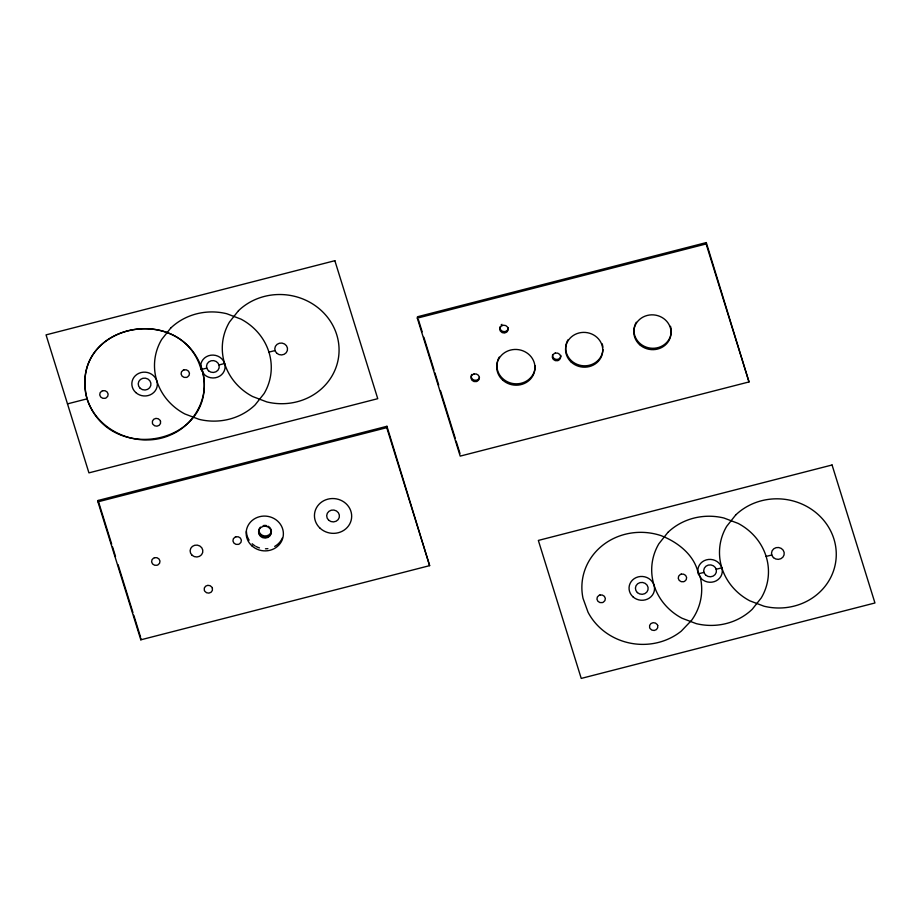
<?xml version="1.0" encoding="UTF-8"?>
<svg xmlns="http://www.w3.org/2000/svg" width="921" height="921" viewBox="0 0 921 921"><rect width="100%" height="100%" fill="white"/><g stroke="black" fill="none" stroke-linecap="round" stroke-linejoin="round"><path stroke-width="1.38" d="M97.937 501.83L98.11 500.471L386.935 426.285L429.635 565.644L140.821 639.819L97.937 501.83L386.762 427.655L386.935 426.285M140.821 639.819L140.994 638.449M417.317 318.136L417.489 316.766L706.303 242.58L749.015 381.939L460.201 456.114L417.317 318.136L706.131 243.95L706.303 242.58M67.486 403.87L87.069 398.839C109.726 467.315 221.086 443.427 202.113 369.298C179.457 300.81 68.096 324.71 87.069 398.839M201.135 369.54L204.416 374.663A12.249 11.432 7.2 0 0 223.055 373.04A12.249 11.432 7.2 0 0 217.805 356.128A12.249 11.432 7.2 0 0 200.985 363.622L200.64 366.581C211.853 392.53 196.38 423.902 171.087 434.735C137.874 449.955 93.643 430.579 85.814 394.038C73.047 322.454 182.381 302.997 201.135 369.54L206.765 368.101M219.002 364.958L224.632 363.507M268.932 352.133L275.045 350.556M698.325 573.841L701.618 578.952A12.249 11.432 7.2 0 0 720.809 576.5A12.249 11.432 7.2 0 0 712.981 559.761A12.249 11.432 7.2 0 0 697.842 570.882L700.559 578.4A59.98 55.962 7.2 0 1 691.602 620.305L681.287 631.127A59.98 55.962 7.2 0 1 588.047 612.258L583.016 598.328A59.98 55.962 7.2 0 1 661.059 535.631C677.891 542.124 694.779 555.282 698.325 573.841L703.955 572.402M716.193 569.259L721.822 567.808M766.134 556.434L771.763 554.983M706.131 243.95L749.015 381.939M418.341 319.495L422.163 331.79M423.856 337.259L434.044 370.046M434.896 372.775L438.718 385.07M440.422 390.539L455.273 438.35M456.125 441.09L459.947 453.385M386.762 427.655L429.635 565.644M98.11 500.471L111.694 544.184M112.546 546.913L115.516 556.48M118.072 564.677L132.923 612.488M133.775 615.228L140.568 637.079M560.901 355.494A4.214 3.926 7.2 0 1 558.874 358.902L557.873 359.305A4.214 3.926 7.2 0 1 552.612 354.516M479.45 377.391A4.214 3.926 7.2 0 1 477.55 379.797L476.548 380.189A4.214 3.926 7.2 0 1 471.679 374.444M602.921 349.462A18.627 17.384 7.2 0 1 579.321 365.096A18.627 17.384 7.2 0 1 567.992 339.791M602.184 343.821A18.627 17.384 7.2 0 1 602.864 347.194M671.213 330.789A18.627 17.384 7.2 0 1 648.188 347.712A18.627 17.384 7.2 0 1 636.284 322.246M670.476 326.287A18.627 17.384 7.2 0 1 671.156 329.66M508.369 327.726A4.214 3.926 7.2 0 1 500.564 329.73L500.115 328.785A4.214 3.926 7.2 0 1 500.068 326.748M501.116 324.975A4.214 3.926 7.2 0 1 501.968 324.353M535.147 365.867A19.145 17.856 7.2 0 1 513.964 383.689A19.145 17.856 7.2 0 1 497.455 361.412M497.789 360.295A19.145 17.856 7.2 0 1 499.263 357.095M271.396 531.544A6.378 5.952 7.2 0 1 258.836 530.059M268.103 526.202A6.378 5.952 7.2 0 1 270.337 534.779A6.378 5.952 7.2 0 1 261.046 535.964A6.378 5.952 7.2 0 1 260.424 527.192M263.245 525.626A6.378 5.952 7.2 0 1 266.549 525.615M282.39 537.956A18.627 17.384 7.2 0 1 274.7 546.406M267.873 548.628A18.627 17.384 7.2 0 1 265.455 548.778M259.446 547.891A18.627 17.384 7.2 0 1 256.084 546.498M255.048 545.9A18.627 17.384 7.2 0 1 252.17 543.747M249.131 540.155A18.627 17.384 7.2 0 1 246.425 531.463M170.684 328.118L161.67 339.469A58.449 54.535 7.2 0 0 184.822 413.943L199.028 419.331A58.449 54.535 7.2 0 0 255.082 404.941L264.085 393.589A58.449 54.535 7.2 0 0 240.945 319.103L226.727 313.716A58.449 54.535 7.2 0 0 170.684 328.118M238.481 310.699L229.467 322.051A58.449 54.535 7.2 0 0 252.619 396.537L266.825 401.924A58.449 54.535 7.2 0 0 336.729 334.714A58.449 54.535 7.2 0 0 238.481 310.699M667.875 532.419L658.872 543.77A58.449 54.535 7.2 0 0 682.024 618.244L696.23 623.632A58.449 54.535 7.2 0 0 752.273 609.23L761.287 597.879A58.449 54.535 7.2 0 0 738.135 523.404L723.929 518.016A58.449 54.535 7.2 0 0 667.875 532.419M735.683 515L726.669 526.351A58.449 54.535 7.2 0 0 749.821 600.826L764.027 606.214A58.449 54.535 7.2 0 0 833.931 539.015A58.449 54.535 7.2 0 0 735.683 515M102.749 390.711L101.747 391.114A4.214 3.926 7.2 0 0 105.109 398.309L106.111 397.907A4.214 3.926 7.2 0 0 102.749 390.711M184.073 369.828L183.072 370.23A4.214 3.926 7.2 0 0 186.433 377.414L187.435 377.023A4.214 3.926 7.2 0 0 184.073 369.828M474.016 373.972L473.014 374.363A4.214 3.926 7.2 0 0 476.376 381.559L477.377 381.167A4.214 3.926 7.2 0 0 474.016 373.972M555.34 353.088L554.338 353.48A4.214 3.926 7.2 0 0 557.7 360.675L558.702 360.272A4.214 3.926 7.2 0 0 555.34 353.088M154.636 557.677L153.634 558.068A4.214 3.926 7.2 0 0 156.996 565.264L157.998 564.861A4.214 3.926 7.2 0 0 154.636 557.677M235.96 536.782L234.959 537.185A4.214 3.926 7.2 0 0 238.32 544.38L239.333 543.977A4.214 3.926 7.2 0 0 235.96 536.782M599.951 595.012L598.938 595.415A4.214 3.926 7.2 0 0 602.311 602.599L603.313 602.207A4.214 3.926 7.2 0 0 599.951 595.012M681.275 574.128L680.274 574.52A4.214 3.926 7.2 0 0 683.635 581.715L684.637 581.312A4.214 3.926 7.2 0 0 681.275 574.128M334.864 260.701L46.05 334.876L88.934 472.864L377.748 398.678L334.864 260.701M832.066 464.99L538.348 540.431L581.232 678.42L874.95 602.979L832.066 464.99M657.698 625.532L657.26 624.588A4.214 3.926 7.2 0 0 649.627 627.604L650.065 628.559A4.214 3.926 7.2 0 0 657.698 625.532M508.024 328.083L507.575 327.128A4.214 3.926 7.2 0 0 499.942 330.155L500.391 331.1A4.214 3.926 7.2 0 0 508.024 328.083M160.507 421.231L160.058 420.287A4.214 3.926 7.2 0 0 152.426 423.303L152.874 424.259A4.214 3.926 7.2 0 0 160.507 421.231M212.394 588.197L211.945 587.241A4.214 3.926 7.2 0 0 204.312 590.269L204.761 591.213A4.214 3.926 7.2 0 0 212.394 588.197M571.285 362.149A18.627 17.384 7.2 0 0 602.23 354.205A18.627 17.384 7.2 0 0 578.929 332.999A18.627 17.384 7.2 0 0 571.285 362.149M639.565 344.615A18.627 17.384 7.2 0 0 670.523 336.66A18.627 17.384 7.2 0 0 647.221 315.454A18.627 17.384 7.2 0 0 639.565 344.615M502.636 380.028A19.145 17.856 7.2 0 0 534.433 371.865A19.145 17.856 7.2 0 0 510.499 350.072A19.145 17.856 7.2 0 0 502.636 380.028M208.48 370.76A6.378 5.952 7.2 0 0 219.071 368.043A6.378 5.952 7.2 0 0 211.093 360.779A6.378 5.952 7.2 0 0 208.48 370.76M276.761 353.227A6.378 5.952 7.2 0 0 287.364 350.498A6.378 5.952 7.2 0 0 279.385 343.234A6.378 5.952 7.2 0 0 276.761 353.227M135.778 392.542A12.767 11.904 7.2 0 0 156.973 387.096A12.767 11.904 7.2 0 0 141.017 372.568A12.767 11.904 7.2 0 0 135.778 392.542M140.188 388.305A6.378 5.952 7.2 0 0 150.779 385.577A6.378 5.952 7.2 0 0 142.801 378.312A6.378 5.952 7.2 0 0 140.188 388.305M705.67 575.061A6.378 5.952 7.2 0 0 716.273 572.344A6.378 5.952 7.2 0 0 708.295 565.08A6.378 5.952 7.2 0 0 705.67 575.061M773.467 557.642A6.378 5.952 7.2 0 0 784.07 554.926A6.378 5.952 7.2 0 0 776.092 547.661A6.378 5.952 7.2 0 0 773.467 557.642M632.98 596.831A12.767 11.904 7.2 0 0 654.175 591.386A12.767 11.904 7.2 0 0 638.218 576.868A12.767 11.904 7.2 0 0 632.98 596.831M637.378 592.594A6.378 5.952 7.2 0 0 647.981 589.877A6.378 5.952 7.2 0 0 640.003 582.613A6.378 5.952 7.2 0 0 637.378 592.594M328.647 520.181A6.378 5.952 7.2 0 0 339.25 517.464A6.378 5.952 7.2 0 0 331.272 510.199A6.378 5.952 7.2 0 0 328.647 520.181M192.075 555.259A6.378 5.952 7.2 0 0 202.678 552.542A6.378 5.952 7.2 0 0 194.688 545.278A6.378 5.952 7.2 0 0 192.075 555.259M260.539 536.356A6.378 5.952 7.2 0 0 271.131 533.627A6.378 5.952 7.2 0 0 263.153 526.363A6.378 5.952 7.2 0 0 260.539 536.356M251.905 545.854A18.627 17.384 7.2 0 0 282.851 537.91A18.627 17.384 7.2 0 0 259.549 516.693A18.627 17.384 7.2 0 0 251.905 545.854M320.197 528.32A18.627 17.384 7.2 0 0 351.143 520.365A18.627 17.384 7.2 0 0 327.841 499.159A18.627 17.384 7.2 0 0 320.197 528.32"/></g></svg>
